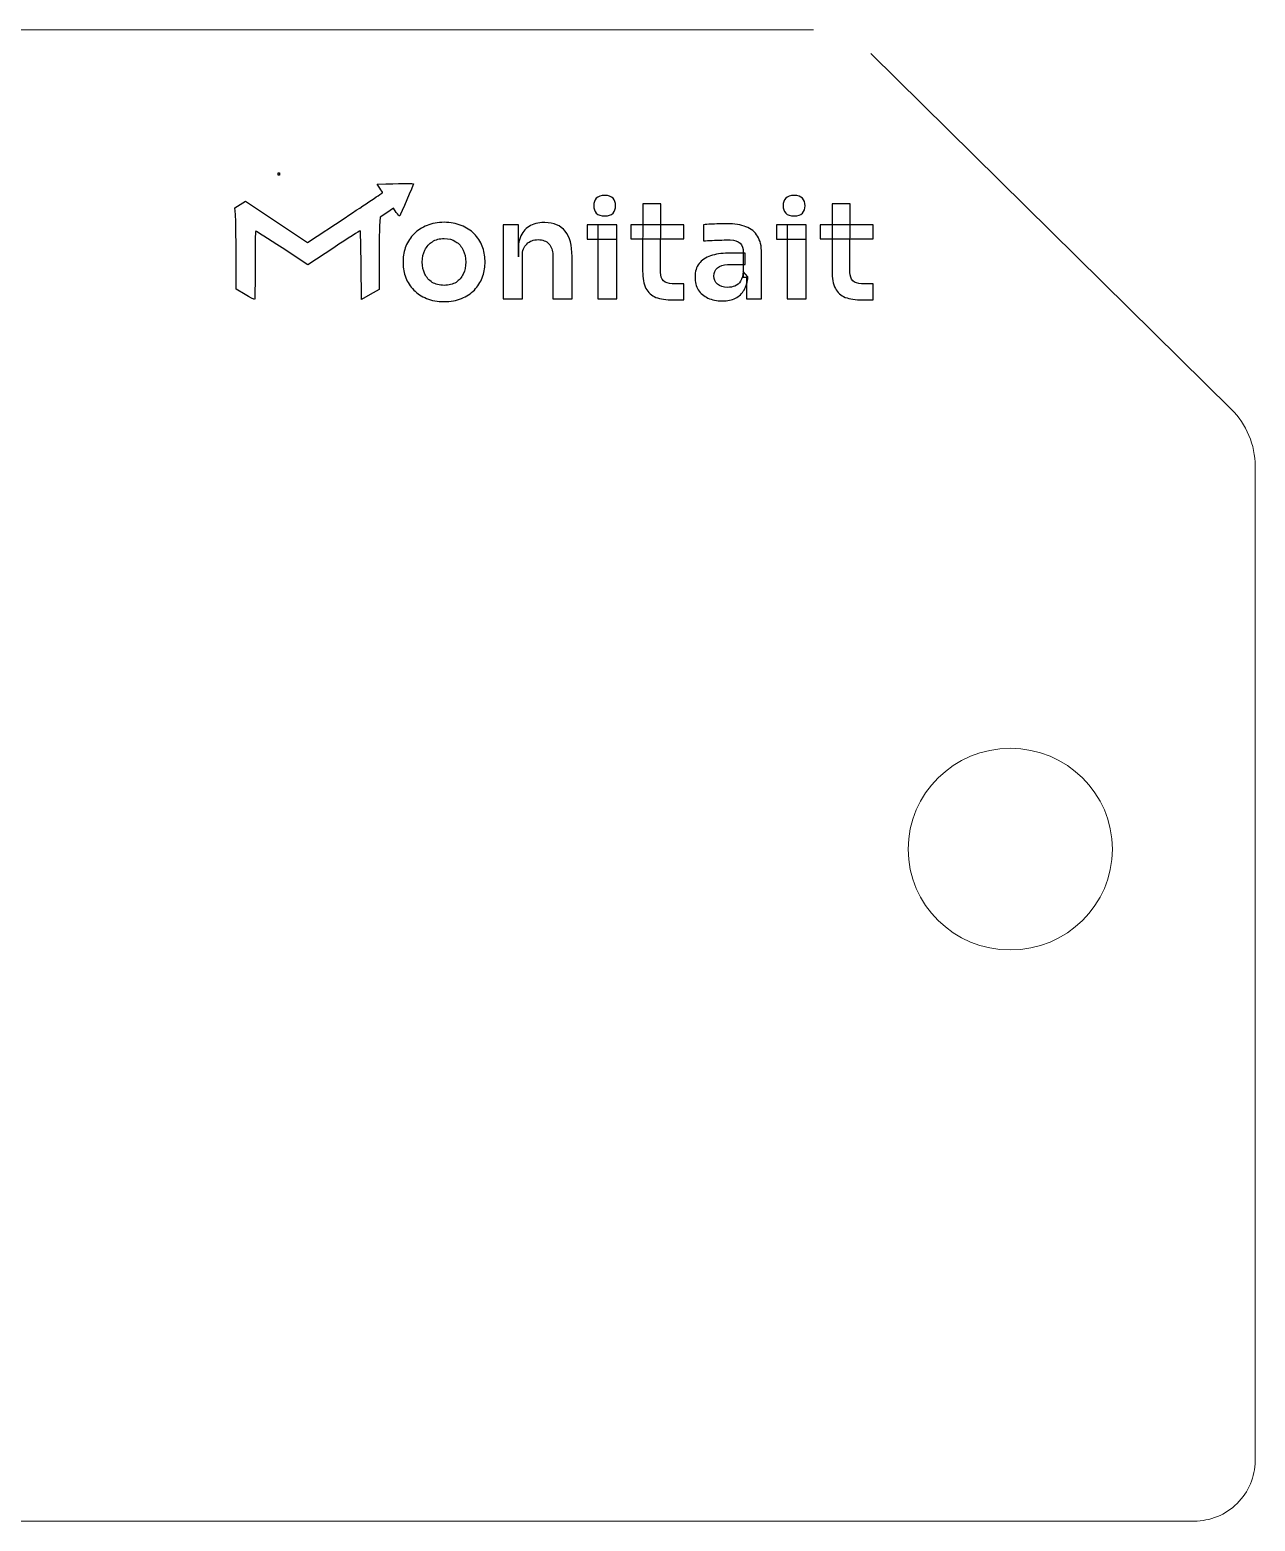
# Model space of a CAD drawing. Header units: millimetres. Extents: x -62 to 62, y -18 to 19.
# Drawn here: x 31.33 to 61.73, y -18.48 to 18.52 of the extents above; entities that cross this region are included whole.
import ezdxf
from ezdxf.lldxf.tags import DXFTag

# ---------------------------------------------------------------- set-up
doc = ezdxf.new("R2010")
doc.units = ezdxf.units.MM
doc.header["$MEASUREMENT"] = 0
doc.header["$XCLIPFRAME"] = 0
doc.layers.add('Layer 1', color=7, linetype='Continuous')
tags = doc.linetypes.add('New Line13', pattern=[0.2, 0.1, -0.1]).pattern_tags.tags
tags[6:7] = [DXFTag(74, 4), DXFTag(75, 0), DXFTag(340, '0'), DXFTag(46, 1.0), DXFTag(50, 0.0), DXFTag(44, 0.0), DXFTag(45, 0.0)]
tags[4:5] = [DXFTag(74, 4), DXFTag(75, 0), DXFTag(340, '0'), DXFTag(46, 1.0), DXFTag(50, 0.0), DXFTag(44, 0.0), DXFTag(45, 0.0)]
tags = doc.linetypes.add('New Line21', pattern=[0.2, 0.1, -0.1]).pattern_tags.tags
tags[6:7] = [DXFTag(74, 4), DXFTag(75, 0), DXFTag(340, '0'), DXFTag(46, 1.0), DXFTag(50, 0.0), DXFTag(44, 0.0), DXFTag(45, 0.0)]
tags[4:5] = [DXFTag(74, 4), DXFTag(75, 0), DXFTag(340, '0'), DXFTag(46, 1.0), DXFTag(50, 0.0), DXFTag(44, 0.0), DXFTag(45, 0.0)]
tags = doc.linetypes.add('New Line22', pattern=[0.2, 0.1, -0.1]).pattern_tags.tags
tags[6:7] = [DXFTag(74, 4), DXFTag(75, 0), DXFTag(340, '0'), DXFTag(46, 1.0), DXFTag(50, 0.0), DXFTag(44, 0.0), DXFTag(45, 0.0)]
tags[4:5] = [DXFTag(74, 4), DXFTag(75, 0), DXFTag(340, '0'), DXFTag(46, 1.0), DXFTag(50, 0.0), DXFTag(44, 0.0), DXFTag(45, 0.0)]
tags = doc.linetypes.add('New Line23', pattern=[0.2, 0.1, -0.1]).pattern_tags.tags
tags[6:7] = [DXFTag(74, 4), DXFTag(75, 0), DXFTag(340, '0'), DXFTag(46, 1.0), DXFTag(50, 0.0), DXFTag(44, 0.0), DXFTag(45, 0.0)]
tags[4:5] = [DXFTag(74, 4), DXFTag(75, 0), DXFTag(340, '0'), DXFTag(46, 1.0), DXFTag(50, 0.0), DXFTag(44, 0.0), DXFTag(45, 0.0)]
tags = doc.linetypes.add('New Line24', pattern=[0.2, 0.1, -0.1]).pattern_tags.tags
tags[6:7] = [DXFTag(74, 4), DXFTag(75, 0), DXFTag(340, '0'), DXFTag(46, 1.0), DXFTag(50, 0.0), DXFTag(44, 0.0), DXFTag(45, 0.0)]
tags[4:5] = [DXFTag(74, 4), DXFTag(75, 0), DXFTag(340, '0'), DXFTag(46, 1.0), DXFTag(50, 0.0), DXFTag(44, 0.0), DXFTag(45, 0.0)]
tags = doc.linetypes.add('New Line25', pattern=[0.2, 0.1, -0.1]).pattern_tags.tags
tags[6:7] = [DXFTag(74, 4), DXFTag(75, 0), DXFTag(340, '0'), DXFTag(46, 1.0), DXFTag(50, 0.0), DXFTag(44, 0.0), DXFTag(45, 0.0)]
tags[4:5] = [DXFTag(74, 4), DXFTag(75, 0), DXFTag(340, '0'), DXFTag(46, 1.0), DXFTag(50, 0.0), DXFTag(44, 0.0), DXFTag(45, 0.0)]
tags = doc.linetypes.add('New Line26', pattern=[0.2, 0.1, -0.1]).pattern_tags.tags
tags[6:7] = [DXFTag(74, 4), DXFTag(75, 0), DXFTag(340, '0'), DXFTag(46, 1.0), DXFTag(50, 0.0), DXFTag(44, 0.0), DXFTag(45, 0.0)]
tags[4:5] = [DXFTag(74, 4), DXFTag(75, 0), DXFTag(340, '0'), DXFTag(46, 1.0), DXFTag(50, 0.0), DXFTag(44, 0.0), DXFTag(45, 0.0)]
picture_1 = doc.add_image_def('image43.png', size_in_pixel=(180, 292))

msp = doc.modelspace()

# ---------------------------------------------------------------- linework, layer by layer
at = {"layer": 'Layer 1', "color": 1, "linetype": 'New Line21', "lineweight": 5}
msp.add_open_spline([(-50.809, 18.516), (-50.809, 18.516), (50.768, 18.516), (50.768, 18.516)], degree=3, dxfattribs=at)
at = {"layer": 'Layer 1', "color": 1, "linetype": 'New Line22', "lineweight": 5}
msp.add_open_spline([(52.196, 17.93), (52.196, 17.93), (61.135, 9.104), (61.135, 9.104)], degree=3, dxfattribs=at)
at = {"layer": 'Layer 1'}
for points, knots in [([(40.166, 14.692), (40.166, 14.692), (39.947, 14.685), (39.947, 14.685), (39.947, 14.685), (39.947, 14.685), (40.015, 14.588), (40.015, 14.588), (40.015, 14.588), (40.052, 14.534), (40.083, 14.486), (40.083, 14.48), (40.083, 14.48), (40.083, 14.474), (39.664, 14.193), (39.152, 13.855), (39.152, 13.855), (39.152, 13.855), (38.221, 13.24), (38.221, 13.24), (38.221, 13.24), (38.221, 13.24), (37.451, 13.75), (37.451, 13.75), (37.451, 13.75), (37.451, 13.75), (36.68, 14.261), (36.68, 14.261), (36.68, 14.261), (36.68, 14.261), (36.55, 14.182), (36.55, 14.182), (36.55, 14.182), (36.55, 14.182), (36.419, 14.103), (36.419, 14.103), (36.419, 14.103), (36.419, 14.103), (36.433, 13.936), (36.433, 13.936), (36.433, 13.936), (36.441, 13.845), (36.447, 13.389), (36.447, 12.924), (36.447, 12.924), (36.447, 12.924), (36.447, 12.078), (36.447, 12.078), (36.447, 12.078), (36.447, 12.078), (36.671, 11.951), (36.671, 11.951), (36.671, 11.951), (36.794, 11.882), (36.9, 11.824), (36.907, 11.824), (36.907, 11.824), (36.914, 11.824), (36.919, 12.206), (36.918, 12.673), (36.918, 12.673), (36.917, 13.14), (36.924, 13.522), (36.934, 13.521), (36.934, 13.521), (36.944, 13.521), (37.238, 13.333), (37.589, 13.104), (37.589, 13.104), (37.589, 13.104), (38.225, 12.686), (38.225, 12.686), (38.225, 12.686), (38.225, 12.686), (38.868, 13.11), (38.868, 13.11), (38.868, 13.11), (39.222, 13.342), (39.518, 13.533), (39.527, 13.533), (39.527, 13.533), (39.536, 13.533), (39.546, 13.149), (39.549, 12.68), (39.549, 12.68), (39.549, 12.68), (39.555, 11.826), (39.555, 11.826), (39.555, 11.826), (39.555, 11.826), (39.774, 11.952), (39.774, 11.952), (39.774, 11.952), (39.774, 11.952), (39.993, 12.077), (39.993, 12.077), (39.993, 12.077), (39.993, 12.077), (39.993, 12.755), (39.993, 12.755), (39.993, 12.755), (39.993, 13.128), (40, 13.531), (40.008, 13.651), (40.008, 13.651), (40.008, 13.651), (40.022, 13.869), (40.022, 13.869), (40.022, 13.869), (40.022, 13.869), (40.186, 13.978), (40.186, 13.978), (40.186, 13.978), (40.186, 13.978), (40.35, 14.088), (40.35, 14.088), (40.35, 14.088), (40.35, 14.088), (40.421, 13.986), (40.421, 13.986), (40.421, 13.986), (40.459, 13.93), (40.499, 13.892), (40.508, 13.903), (40.508, 13.903), (40.528, 13.925), (40.846, 14.668), (40.846, 14.692), (40.846, 14.692), (40.846, 14.708), (40.644, 14.708), (40.166, 14.692)], [0, 0, 0, 0, 0.029412, 0.029412, 0.029412, 0.029412, 0.058824, 0.058824, 0.058824, 0.058824, 0.088235, 0.088235, 0.088235, 0.088235, 0.117647, 0.117647, 0.117647, 0.117647, 0.147059, 0.147059, 0.147059, 0.147059, 0.176471, 0.176471, 0.176471, 0.176471, 0.205882, 0.205882, 0.205882, 0.205882, 0.235294, 0.235294, 0.235294, 0.235294, 0.264706, 0.264706, 0.264706, 0.264706, 0.294118, 0.294118, 0.294118, 0.294118, 0.323529, 0.323529, 0.323529, 0.323529, 0.352941, 0.352941, 0.352941, 0.352941, 0.382353, 0.382353, 0.382353, 0.382353, 0.411765, 0.411765, 0.411765, 0.411765, 0.441176, 0.441176, 0.441176, 0.441176, 0.470588, 0.470588, 0.470588, 0.470588, 0.5, 0.5, 0.5, 0.5, 0.529412, 0.529412, 0.529412, 0.529412, 0.558824, 0.558824, 0.558824, 0.558824, 0.588235, 0.588235, 0.588235, 0.588235, 0.617647, 0.617647, 0.617647, 0.617647, 0.647059, 0.647059, 0.647059, 0.647059, 0.676471, 0.676471, 0.676471, 0.676471, 0.705882, 0.705882, 0.705882, 0.705882, 0.735294, 0.735294, 0.735294, 0.735294, 0.764706, 0.764706, 0.764706, 0.764706, 0.794118, 0.794118, 0.794118, 0.794118, 0.823529, 0.823529, 0.823529, 0.823529, 0.852941, 0.852941, 0.852941, 0.852941, 0.882353, 0.882353, 0.882353, 0.882353, 0.911765, 0.911765, 0.911765, 0.911765, 0.941176, 0.941176, 0.941176, 0.941176, 1, 1, 1, 1]), ([(45.592, 13.897), (45.499, 13.897), (45.429, 13.92), (45.383, 13.968), (45.383, 13.968), (45.34, 14.018), (45.318, 14.078), (45.318, 14.151), (45.318, 14.151), (45.318, 14.227), (45.34, 14.29), (45.383, 14.337), (45.383, 14.337), (45.429, 14.384), (45.499, 14.408), (45.592, 14.408), (45.592, 14.408), (45.686, 14.408), (45.755, 14.384), (45.798, 14.337), (45.798, 14.337), (45.841, 14.29), (45.863, 14.227), (45.863, 14.151), (45.863, 14.151), (45.863, 14.078), (45.841, 14.018), (45.798, 13.968), (45.798, 13.968), (45.755, 13.92), (45.686, 13.897), (45.592, 13.897)], [0, 0, 0, 0, 0.111111, 0.111111, 0.111111, 0.111111, 0.222222, 0.222222, 0.222222, 0.222222, 0.333333, 0.333333, 0.333333, 0.333333, 0.444444, 0.444444, 0.444444, 0.444444, 0.555556, 0.555556, 0.555556, 0.555556, 0.666667, 0.666667, 0.666667, 0.666667, 0.777778, 0.777778, 0.777778, 0.777778, 1, 1, 1, 1]), ([(47.285, 11.814), (47.114, 11.814), (46.972, 11.835), (46.861, 11.878), (46.861, 11.878), (46.751, 11.923), (46.669, 11.998), (46.614, 12.102), (46.614, 12.102), (46.559, 12.208), (46.532, 12.35), (46.532, 12.528), (46.532, 12.528), (46.532, 12.528), (46.535, 14.195), (46.535, 14.195), (46.535, 14.195), (46.535, 14.195), (46.98, 14.195), (46.98, 14.195), (46.98, 14.195), (46.98, 14.195), (46.977, 12.498), (46.977, 12.498), (46.977, 12.498), (46.977, 12.408), (47.001, 12.338), (47.049, 12.288), (47.049, 12.288), (47.099, 12.241), (47.17, 12.217), (47.261, 12.217), (47.261, 12.217), (47.261, 12.217), (47.552, 12.217), (47.552, 12.217), (47.552, 12.217), (47.552, 12.217), (47.552, 11.814), (47.552, 11.814), (47.552, 11.814), (47.552, 11.814), (47.285, 11.814), (47.285, 11.814)], [0, 0, 0, 0, 0.083333, 0.083333, 0.083333, 0.083333, 0.166667, 0.166667, 0.166667, 0.166667, 0.25, 0.25, 0.25, 0.25, 0.333333, 0.333333, 0.333333, 0.333333, 0.416667, 0.416667, 0.416667, 0.416667, 0.5, 0.5, 0.5, 0.5, 0.583333, 0.583333, 0.583333, 0.583333, 0.666667, 0.666667, 0.666667, 0.666667, 0.75, 0.75, 0.75, 0.75, 0.833333, 0.833333, 0.833333, 0.833333, 1, 1, 1, 1]), ([(50.291, 13.897), (50.198, 13.897), (50.128, 13.92), (50.082, 13.968), (50.082, 13.968), (50.039, 14.018), (50.017, 14.078), (50.017, 14.151), (50.017, 14.151), (50.017, 14.227), (50.039, 14.29), (50.082, 14.337), (50.082, 14.337), (50.128, 14.384), (50.198, 14.408), (50.291, 14.408), (50.291, 14.408), (50.385, 14.408), (50.453, 14.384), (50.497, 14.337), (50.497, 14.337), (50.54, 14.29), (50.562, 14.227), (50.562, 14.151), (50.562, 14.151), (50.562, 14.078), (50.54, 14.018), (50.497, 13.968), (50.497, 13.968), (50.453, 13.92), (50.385, 13.897), (50.291, 13.897)], [0, 0, 0, 0, 0.111111, 0.111111, 0.111111, 0.111111, 0.222222, 0.222222, 0.222222, 0.222222, 0.333333, 0.333333, 0.333333, 0.333333, 0.444444, 0.444444, 0.444444, 0.444444, 0.555556, 0.555556, 0.555556, 0.555556, 0.666667, 0.666667, 0.666667, 0.666667, 0.777778, 0.777778, 0.777778, 0.777778, 1, 1, 1, 1]), ([(51.984, 11.814), (51.813, 11.814), (51.671, 11.835), (51.559, 11.878), (51.559, 11.878), (51.45, 11.923), (51.368, 11.998), (51.313, 12.102), (51.313, 12.102), (51.258, 12.208), (51.23, 12.35), (51.23, 12.528), (51.23, 12.528), (51.23, 12.528), (51.234, 14.195), (51.234, 14.195), (51.234, 14.195), (51.234, 14.195), (51.679, 14.195), (51.679, 14.195), (51.679, 14.195), (51.679, 14.195), (51.676, 12.498), (51.676, 12.498), (51.676, 12.498), (51.676, 12.408), (51.7, 12.338), (51.748, 12.288), (51.748, 12.288), (51.798, 12.241), (51.869, 12.217), (51.96, 12.217), (51.96, 12.217), (51.96, 12.217), (52.251, 12.217), (52.251, 12.217), (52.251, 12.217), (52.251, 12.217), (52.251, 11.814), (52.251, 11.814), (52.251, 11.814), (52.251, 11.814), (51.984, 11.814), (51.984, 11.814)], [0, 0, 0, 0, 0.083333, 0.083333, 0.083333, 0.083333, 0.166667, 0.166667, 0.166667, 0.166667, 0.25, 0.25, 0.25, 0.25, 0.333333, 0.333333, 0.333333, 0.333333, 0.416667, 0.416667, 0.416667, 0.416667, 0.5, 0.5, 0.5, 0.5, 0.583333, 0.583333, 0.583333, 0.583333, 0.666667, 0.666667, 0.666667, 0.666667, 0.75, 0.75, 0.75, 0.75, 0.833333, 0.833333, 0.833333, 0.833333, 1, 1, 1, 1]), ([(41.608, 11.773), (41.444, 11.773), (41.299, 11.799), (41.173, 11.851), (41.173, 11.851), (41.048, 11.903), (40.941, 11.973), (40.855, 12.061), (40.855, 12.061), (40.768, 12.151), (40.702, 12.253), (40.656, 12.366), (40.656, 12.366), (40.613, 12.479), (40.591, 12.596), (40.591, 12.718), (40.591, 12.718), (40.591, 12.718), (40.591, 12.789), (40.591, 12.789), (40.591, 12.789), (40.591, 12.916), (40.614, 13.035), (40.659, 13.148), (40.659, 13.148), (40.707, 13.263), (40.775, 13.365), (40.861, 13.453), (40.861, 13.453), (40.95, 13.543), (41.058, 13.613), (41.184, 13.663), (41.184, 13.663), (41.309, 13.715), (41.451, 13.741), (41.608, 13.741), (41.608, 13.741), (41.766, 13.741), (41.907, 13.715), (42.033, 13.663), (42.033, 13.663), (42.158, 13.613), (42.265, 13.543), (42.352, 13.453), (42.352, 13.453), (42.441, 13.365), (42.508, 13.263), (42.554, 13.148), (42.554, 13.148), (42.599, 13.035), (42.622, 12.916), (42.622, 12.789), (42.622, 12.789), (42.622, 12.789), (42.622, 12.718), (42.622, 12.718), (42.622, 12.718), (42.622, 12.596), (42.599, 12.479), (42.554, 12.366), (42.554, 12.366), (42.51, 12.253), (42.445, 12.151), (42.358, 12.061), (42.358, 12.061), (42.272, 11.973), (42.165, 11.903), (42.04, 11.851), (42.04, 11.851), (41.914, 11.799), (41.77, 11.773), (41.608, 11.773)], [0, 0, 0, 0, 0.052632, 0.052632, 0.052632, 0.052632, 0.105263, 0.105263, 0.105263, 0.105263, 0.157895, 0.157895, 0.157895, 0.157895, 0.210526, 0.210526, 0.210526, 0.210526, 0.263158, 0.263158, 0.263158, 0.263158, 0.315789, 0.315789, 0.315789, 0.315789, 0.368421, 0.368421, 0.368421, 0.368421, 0.421053, 0.421053, 0.421053, 0.421053, 0.473684, 0.473684, 0.473684, 0.473684, 0.526316, 0.526316, 0.526316, 0.526316, 0.578947, 0.578947, 0.578947, 0.578947, 0.631579, 0.631579, 0.631579, 0.631579, 0.684211, 0.684211, 0.684211, 0.684211, 0.736842, 0.736842, 0.736842, 0.736842, 0.789474, 0.789474, 0.789474, 0.789474, 0.842105, 0.842105, 0.842105, 0.842105, 0.894737, 0.894737, 0.894737, 0.894737, 1, 1, 1, 1]), ([(43.073, 11.838), (43.073, 11.838), (43.073, 13.677), (43.073, 13.677), (43.073, 13.677), (43.073, 13.677), (43.45, 13.677), (43.45, 13.677), (43.45, 13.677), (43.45, 13.677), (43.45, 12.887), (43.45, 12.887), (43.45, 12.887), (43.45, 12.887), (43.45, 12.887), (43.45, 12.887), (43.45, 12.887), (43.45, 13.075), (43.441, 13.231), (43.491, 13.355), (43.491, 13.355), (43.541, 13.481), (43.615, 13.576), (43.714, 13.639), (43.714, 13.639), (43.814, 13.702), (43.939, 13.734), (44.087, 13.734), (44.087, 13.734), (44.087, 13.734), (44.108, 13.734), (44.108, 13.734), (44.108, 13.734), (44.329, 13.734), (44.497, 13.663), (44.611, 13.521), (44.611, 13.521), (44.725, 13.381), (44.782, 13.171), (44.782, 12.891), (44.782, 12.891), (44.782, 12.891), (44.782, 11.838), (44.782, 11.838), (44.782, 11.838), (44.782, 11.838), (44.306, 11.838), (44.306, 11.838), (44.306, 11.838), (44.306, 11.838), (44.306, 12.931), (44.306, 12.931), (44.306, 12.931), (44.306, 13.044), (44.273, 13.136), (44.207, 13.206), (44.207, 13.206), (44.143, 13.276), (44.054, 13.311), (43.94, 13.311), (43.94, 13.311), (43.823, 13.311), (43.729, 13.275), (43.656, 13.202), (43.656, 13.202), (43.585, 13.132), (43.549, 13.037), (43.549, 12.918), (43.549, 12.918), (43.549, 12.918), (43.549, 11.838), (43.549, 11.838), (43.549, 11.838), (43.549, 11.838), (43.073, 11.838), (43.073, 11.838)], [0, 0, 0, 0, 0.05, 0.05, 0.05, 0.05, 0.1, 0.1, 0.1, 0.1, 0.15, 0.15, 0.15, 0.15, 0.2, 0.2, 0.2, 0.2, 0.25, 0.25, 0.25, 0.25, 0.3, 0.3, 0.3, 0.3, 0.35, 0.35, 0.35, 0.35, 0.4, 0.4, 0.4, 0.4, 0.45, 0.45, 0.45, 0.45, 0.5, 0.5, 0.5, 0.5, 0.55, 0.55, 0.55, 0.55, 0.6, 0.6, 0.6, 0.6, 0.65, 0.65, 0.65, 0.65, 0.7, 0.7, 0.7, 0.7, 0.75, 0.75, 0.75, 0.75, 0.8, 0.8, 0.8, 0.8, 0.85, 0.85, 0.85, 0.85, 0.9, 0.9, 0.9, 0.9, 1, 1, 1, 1]), ([(49.106, 11.838), (49.106, 11.838), (49.106, 12.383), (49.106, 12.383), (49.106, 12.383), (49.106, 12.383), (49.028, 12.383), (49.028, 12.383), (49.028, 12.383), (49.028, 12.383), (49.028, 12.989), (49.028, 12.989), (49.028, 12.989), (49.028, 13.095), (49.001, 13.174), (48.949, 13.226), (48.949, 13.226), (48.896, 13.278), (48.815, 13.304), (48.706, 13.304), (48.706, 13.304), (48.649, 13.304), (48.58, 13.303), (48.5, 13.301), (48.5, 13.301), (48.42, 13.298), (48.339, 13.295), (48.257, 13.29), (48.257, 13.29), (48.177, 13.288), (48.105, 13.285), (48.041, 13.28), (48.041, 13.28), (48.041, 13.28), (48.041, 13.68), (48.041, 13.68), (48.041, 13.68), (48.094, 13.684), (48.153, 13.689), (48.219, 13.694), (48.219, 13.694), (48.285, 13.698), (48.353, 13.7), (48.421, 13.7), (48.421, 13.7), (48.492, 13.702), (48.558, 13.704), (48.62, 13.704), (48.62, 13.704), (48.812, 13.704), (48.971, 13.679), (49.096, 13.629), (49.096, 13.629), (49.224, 13.579), (49.32, 13.502), (49.384, 13.395), (49.384, 13.395), (49.45, 13.289), (49.483, 13.15), (49.483, 12.979), (49.483, 12.979), (49.483, 12.979), (49.483, 11.838), (49.483, 11.838), (49.483, 11.838), (49.483, 11.838), (49.106, 11.838), (49.106, 11.838)], [0, 0, 0, 0, 0.055556, 0.055556, 0.055556, 0.055556, 0.111111, 0.111111, 0.111111, 0.111111, 0.166667, 0.166667, 0.166667, 0.166667, 0.222222, 0.222222, 0.222222, 0.222222, 0.277778, 0.277778, 0.277778, 0.277778, 0.333333, 0.333333, 0.333333, 0.333333, 0.388889, 0.388889, 0.388889, 0.388889, 0.444444, 0.444444, 0.444444, 0.444444, 0.5, 0.5, 0.5, 0.5, 0.555556, 0.555556, 0.555556, 0.555556, 0.611111, 0.611111, 0.611111, 0.611111, 0.666667, 0.666667, 0.666667, 0.666667, 0.722222, 0.722222, 0.722222, 0.722222, 0.777778, 0.777778, 0.777778, 0.777778, 0.833333, 0.833333, 0.833333, 0.833333, 0.888889, 0.888889, 0.888889, 0.888889, 1, 1, 1, 1]), ([(41.608, 12.176), (41.725, 12.176), (41.823, 12.201), (41.903, 12.251), (41.903, 12.251), (41.983, 12.303), (42.043, 12.371), (42.084, 12.457), (42.084, 12.457), (42.125, 12.545), (42.146, 12.645), (42.146, 12.755), (42.146, 12.755), (42.146, 12.868), (42.124, 12.968), (42.081, 13.053), (42.081, 13.053), (42.04, 13.141), (41.978, 13.21), (41.896, 13.26), (41.896, 13.26), (41.816, 13.312), (41.72, 13.338), (41.608, 13.338), (41.608, 13.338), (41.496, 13.338), (41.399, 13.312), (41.317, 13.26), (41.317, 13.26), (41.237, 13.21), (41.175, 13.141), (41.132, 13.053), (41.132, 13.053), (41.089, 12.968), (41.067, 12.868), (41.067, 12.755), (41.067, 12.755), (41.067, 12.645), (41.087, 12.545), (41.129, 12.457), (41.129, 12.457), (41.172, 12.371), (41.234, 12.303), (41.314, 12.251), (41.314, 12.251), (41.394, 12.201), (41.492, 12.176), (41.608, 12.176)], [0, 0, 0, 0, 0.076923, 0.076923, 0.076923, 0.076923, 0.153846, 0.153846, 0.153846, 0.153846, 0.230769, 0.230769, 0.230769, 0.230769, 0.307692, 0.307692, 0.307692, 0.307692, 0.384615, 0.384615, 0.384615, 0.384615, 0.461538, 0.461538, 0.461538, 0.461538, 0.538462, 0.538462, 0.538462, 0.538462, 0.615385, 0.615385, 0.615385, 0.615385, 0.692308, 0.692308, 0.692308, 0.692308, 0.769231, 0.769231, 0.769231, 0.769231, 0.846154, 0.846154, 0.846154, 0.846154, 1, 1, 1, 1]), ([(45.157, 13.324), (45.157, 13.324), (45.157, 13.677), (45.157, 13.677), (45.157, 13.677), (45.157, 13.677), (45.894, 13.677), (45.894, 13.677), (45.894, 13.677), (45.894, 13.677), (45.894, 13.324), (45.894, 13.324), (45.894, 13.324), (45.894, 13.324), (45.157, 13.324), (45.157, 13.324)], [0, 0, 0, 0, 0.2, 0.2, 0.2, 0.2, 0.4, 0.4, 0.4, 0.4, 0.6, 0.6, 0.6, 0.6, 1, 1, 1, 1]), ([(45.418, 11.838), (45.418, 11.838), (45.418, 13.677), (45.418, 13.677), (45.418, 13.677), (45.418, 13.677), (45.894, 13.677), (45.894, 13.677), (45.894, 13.677), (45.894, 13.677), (45.894, 11.838), (45.894, 11.838), (45.894, 11.838), (45.894, 11.838), (45.418, 11.838), (45.418, 11.838)], [0, 0, 0, 0, 0.2, 0.2, 0.2, 0.2, 0.4, 0.4, 0.4, 0.4, 0.6, 0.6, 0.6, 0.6, 1, 1, 1, 1]), ([(46.237, 13.331), (46.237, 13.331), (46.237, 13.677), (46.237, 13.677), (46.237, 13.677), (46.237, 13.677), (47.552, 13.677), (47.552, 13.677), (47.552, 13.677), (47.552, 13.677), (47.552, 13.331), (47.552, 13.331), (47.552, 13.331), (47.552, 13.331), (46.237, 13.331), (46.237, 13.331)], [0, 0, 0, 0, 0.2, 0.2, 0.2, 0.2, 0.4, 0.4, 0.4, 0.4, 0.6, 0.6, 0.6, 0.6, 1, 1, 1, 1]), ([(49.856, 13.324), (49.856, 13.324), (49.856, 13.677), (49.856, 13.677), (49.856, 13.677), (49.856, 13.677), (50.593, 13.677), (50.593, 13.677), (50.593, 13.677), (50.593, 13.677), (50.593, 13.324), (50.593, 13.324), (50.593, 13.324), (50.593, 13.324), (49.856, 13.324), (49.856, 13.324)], [0, 0, 0, 0, 0.2, 0.2, 0.2, 0.2, 0.4, 0.4, 0.4, 0.4, 0.6, 0.6, 0.6, 0.6, 1, 1, 1, 1]), ([(50.117, 11.838), (50.117, 11.838), (50.117, 13.677), (50.117, 13.677), (50.117, 13.677), (50.117, 13.677), (50.593, 13.677), (50.593, 13.677), (50.593, 13.677), (50.593, 13.677), (50.593, 11.838), (50.593, 11.838), (50.593, 11.838), (50.593, 11.838), (50.117, 11.838), (50.117, 11.838)], [0, 0, 0, 0, 0.2, 0.2, 0.2, 0.2, 0.4, 0.4, 0.4, 0.4, 0.6, 0.6, 0.6, 0.6, 1, 1, 1, 1]), ([(50.936, 13.331), (50.936, 13.331), (50.936, 13.677), (50.936, 13.677), (50.936, 13.677), (50.936, 13.677), (52.251, 13.677), (52.251, 13.677), (52.251, 13.677), (52.251, 13.677), (52.251, 13.331), (52.251, 13.331), (52.251, 13.331), (52.251, 13.331), (50.936, 13.331), (50.936, 13.331)], [0, 0, 0, 0, 0.2, 0.2, 0.2, 0.2, 0.4, 0.4, 0.4, 0.4, 0.6, 0.6, 0.6, 0.6, 1, 1, 1, 1]), ([(48.507, 11.79), (48.372, 11.79), (48.254, 11.814), (48.151, 11.861), (48.151, 11.861), (48.05, 11.909), (47.972, 11.976), (47.914, 12.064), (47.914, 12.064), (47.86, 12.152), (47.832, 12.258), (47.832, 12.383), (47.832, 12.383), (47.832, 12.518), (47.865, 12.629), (47.932, 12.715), (47.932, 12.715), (48, 12.8), (48.095, 12.865), (48.216, 12.908), (48.216, 12.908), (48.339, 12.951), (48.483, 12.972), (48.648, 12.972), (48.648, 12.972), (48.648, 12.972), (49.079, 12.972), (49.079, 12.972), (49.079, 12.972), (49.079, 12.972), (49.079, 12.691), (49.079, 12.691), (49.079, 12.691), (49.079, 12.691), (48.641, 12.691), (48.641, 12.691), (48.641, 12.691), (48.531, 12.691), (48.447, 12.664), (48.387, 12.61), (48.387, 12.61), (48.33, 12.558), (48.302, 12.49), (48.302, 12.407), (48.302, 12.407), (48.302, 12.323), (48.33, 12.255), (48.387, 12.203), (48.387, 12.203), (48.447, 12.151), (48.531, 12.125), (48.641, 12.125), (48.641, 12.125), (48.707, 12.125), (48.767, 12.137), (48.822, 12.159), (48.822, 12.159), (48.879, 12.184), (48.926, 12.225), (48.963, 12.281), (48.963, 12.281), (49.001, 12.34), (49.023, 12.419), (49.028, 12.518), (49.028, 12.518), (49.028, 12.518), (49.144, 12.386), (49.144, 12.386), (49.144, 12.386), (49.133, 12.258), (49.101, 12.149), (49.048, 12.061), (49.048, 12.061), (48.998, 11.973), (48.927, 11.905), (48.836, 11.858), (48.836, 11.858), (48.747, 11.813), (48.637, 11.79), (48.507, 11.79)], [0, 0, 0, 0, 0.047619, 0.047619, 0.047619, 0.047619, 0.095238, 0.095238, 0.095238, 0.095238, 0.142857, 0.142857, 0.142857, 0.142857, 0.190476, 0.190476, 0.190476, 0.190476, 0.238095, 0.238095, 0.238095, 0.238095, 0.285714, 0.285714, 0.285714, 0.285714, 0.333333, 0.333333, 0.333333, 0.333333, 0.380952, 0.380952, 0.380952, 0.380952, 0.428571, 0.428571, 0.428571, 0.428571, 0.47619, 0.47619, 0.47619, 0.47619, 0.52381, 0.52381, 0.52381, 0.52381, 0.571429, 0.571429, 0.571429, 0.571429, 0.619048, 0.619048, 0.619048, 0.619048, 0.666667, 0.666667, 0.666667, 0.666667, 0.714286, 0.714286, 0.714286, 0.714286, 0.761905, 0.761905, 0.761905, 0.761905, 0.809524, 0.809524, 0.809524, 0.809524, 0.857143, 0.857143, 0.857143, 0.857143, 0.904762, 0.904762, 0.904762, 0.904762, 1, 1, 1, 1])]:
    msp.add_open_spline(points, degree=3, knots=knots, dxfattribs=at)
at = {"layer": 'Layer 1', "color": 1, "linetype": 'New Line23', "lineweight": 5}
msp.add_open_spline([(61.135, 9.104), (61.513, 8.726), (61.727, 8.218), (61.727, 7.689)], degree=3, dxfattribs=at)
at = {"layer": 'Layer 1', "color": 1, "linetype": 'New Line24', "lineweight": 5}
msp.add_open_spline([(61.727, 7.689), (61.727, 7.689), (61.727, -16.985), (61.727, -16.985)], degree=3, dxfattribs=at)
at = {"layer": 'Layer 1', "color": 1, "linetype": 'New Line13', "lineweight": 5}
msp.add_open_spline([(53.121, -1.812), (53.121, -0.43), (54.255, 0.69), (55.653, 0.69), (55.653, 0.69), (57.051, 0.69), (58.185, -0.43), (58.185, -1.812), (58.185, -1.812), (58.185, -3.193), (57.051, -4.313), (55.653, -4.313), (55.653, -4.313), (54.255, -4.313), (53.121, -3.193), (53.121, -1.812)], degree=3, knots=[0, 0, 0, 0, 0.2, 0.2, 0.2, 0.2, 0.4, 0.4, 0.4, 0.4, 0.6, 0.6, 0.6, 0.6, 1, 1, 1, 1], dxfattribs=at)
at = {"layer": 'Layer 1', "color": 1, "linetype": 'New Line25', "lineweight": 5}
msp.add_open_spline([(61.727, -16.985), (61.727, -17.383), (61.567, -17.764), (61.281, -18.043), (61.281, -18.043), (60.999, -18.325), (60.613, -18.484), (60.21, -18.484)], degree=3, knots=[0, 0, 0, 0, 0.333333, 0.333333, 0.333333, 0.333333, 1, 1, 1, 1], dxfattribs=at)
at = {"layer": 'Layer 1', "color": 1, "linetype": 'New Line26', "lineweight": 5}
msp.add_open_spline([(60.21, -18.484), (60.21, -18.484), (-60.251, -18.484), (-60.251, -18.484)], degree=3, dxfattribs=at)

# ---------------------------------------------------------------- pictures from other files: only their frames are drawn
at = {"layer": 'Layer 1'}
image = msp.add_image(picture_1, insert=(36.969, 11.075), size_in_units=(2.5, 4.056), dxfattribs=at)
image.set_boundary_path([(36.97, 11.08), (39.47, 15.14)])
image.dxf.flags = 3

doc.saveas('drawing.dxf')
